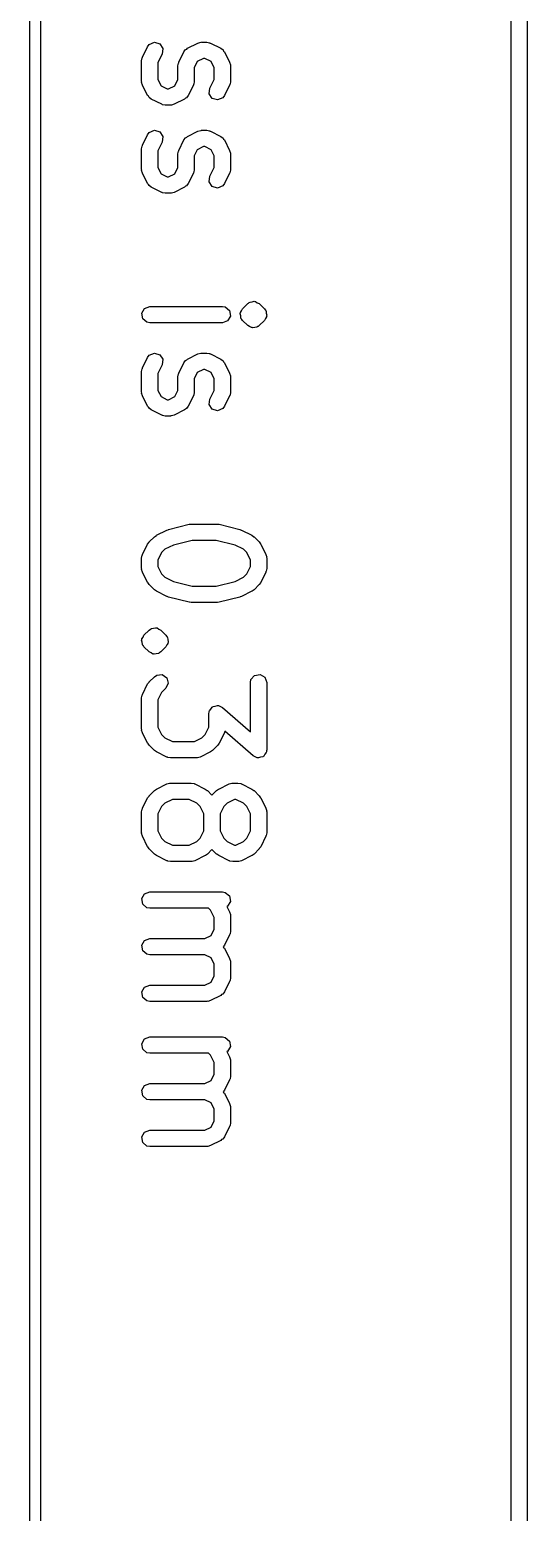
# Model space of a CAD drawing. Extents: x -6.27 to 3.33, y -1.72 to 6.81.
# Drawn here: x 3.154 to 3.333, y -0.652 to -0.115 of the extents above; entities that cross this region are included whole.
import ezdxf

# ---------------------------------------------------------------- set-up
doc = ezdxf.new("R2010")
doc.units = 0
doc.header["$MEASUREMENT"] = 0
doc.layers.add('BLACK', color=7, linetype='CONTINUOUS')

msp = doc.modelspace()

# ---------------------------------------------------------------- linework, layer by layer
at = {"layer": 'BLACK', "linetype": 'CONTINUOUS'}
for p, q in [((3.32756, -1.71526), (3.32756, 6.80974)), ((3.33346, 6.80974), (3.33346, -1.71526)), ((3.15354, -1.03829), (3.15354, 6.38474)), ((3.15748, 6.38474), (3.15748, -1.04026)), ((3.19431, -0.1252), (3.19619, -0.12145)), ((3.19619, -0.12145), (3.1968, -0.12063)), ((3.1968, -0.12063), (3.19865, -0.11983)), ((3.19865, -0.11983), (3.20059, -0.1204)), ((3.20059, -0.1204), (3.2017, -0.12209)), ((3.2017, -0.12209), (3.20147, -0.12409)), ((3.20744, -0.12708), (3.20931, -0.12333)), ((3.20931, -0.12333), (3.20992, -0.1225)), ((3.20992, -0.1225), (3.21033, -0.12233)), ((3.21033, -0.12233), (3.21063, -0.12201)), ((3.21063, -0.12201), (3.21438, -0.12013)), ((3.21438, -0.12013), (3.21536, -0.11984)), ((3.21536, -0.11984), (3.21554, -0.11988)), ((3.21554, -0.11988), (3.2157, -0.11982)), ((3.2157, -0.11982), (3.21758, -0.11982)), ((3.21758, -0.11982), (3.21859, -0.12)), ((3.21859, -0.12), (3.21872, -0.12011)), ((3.21872, -0.12011), (3.2189, -0.12013)), ((3.2189, -0.12013), (3.22265, -0.12201)), ((3.22265, -0.12201), (3.22347, -0.12262)), ((3.22347, -0.12262), (3.22365, -0.12302)), ((3.22365, -0.12302), (3.22397, -0.12333)), ((3.22397, -0.12333), (3.22584, -0.12708)), ((3.194, -0.12652), (3.19418, -0.12551)), ((3.194, -0.13402), (3.194, -0.12652)), ((3.19418, -0.12551), (3.19429, -0.12538)), ((3.19429, -0.12538), (3.19431, -0.1252)), ((3.20147, -0.12409), (3.19991, -0.12722)), ((3.19991, -0.12722), (3.19991, -0.13332)), ((3.20712, -0.1284), (3.2073, -0.12739)), ((3.20712, -0.13332), (3.20712, -0.1284)), ((3.2073, -0.12739), (3.20742, -0.12725)), ((3.20742, -0.12725), (3.20744, -0.12708)), ((3.21415, -0.12685), (3.21303, -0.12909)), ((3.2164, -0.12573), (3.21415, -0.12685)), ((3.21688, -0.12573), (3.2164, -0.12573)), ((3.21912, -0.12685), (3.21688, -0.12573)), ((3.22025, -0.12909), (3.21912, -0.12685)), ((3.22584, -0.12708), (3.22613, -0.12806)), ((3.22613, -0.12806), (3.22609, -0.12823)), ((3.22609, -0.12823), (3.22615, -0.1284)), ((3.22615, -0.1284), (3.22615, -0.13402)), ((3.19406, -0.13419), (3.194, -0.13402)), ((3.19991, -0.13332), (3.20103, -0.13557)), ((3.206, -0.13557), (3.20712, -0.13332)), ((3.21303, -0.13402), (3.21285, -0.13503)), ((3.21303, -0.12909), (3.21303, -0.13402)), ((3.21868, -0.13645), (3.22025, -0.13332)), ((3.22025, -0.13332), (3.22025, -0.12909)), ((3.22615, -0.13402), (3.22597, -0.13503)), ((3.19402, -0.13436), (3.19406, -0.13419)), ((3.19431, -0.13534), (3.19402, -0.13436)), ((3.19619, -0.13909), (3.19431, -0.13534)), ((3.19651, -0.1394), (3.19619, -0.13909)), ((3.19668, -0.1398), (3.19651, -0.1394)), ((3.20103, -0.13557), (3.20327, -0.13669)), ((3.20327, -0.13669), (3.20376, -0.13669)), ((3.20376, -0.13669), (3.206, -0.13557)), ((3.21084, -0.13909), (3.21023, -0.13992)), ((3.21272, -0.13534), (3.21084, -0.13909)), ((3.21274, -0.13517), (3.21272, -0.13534)), ((3.21285, -0.13503), (3.21274, -0.13517)), ((3.21845, -0.13846), (3.21868, -0.13645)), ((3.21957, -0.14014), (3.21845, -0.13846)), ((3.22397, -0.13909), (3.22336, -0.13992)), ((3.22584, -0.13534), (3.22397, -0.13909)), ((3.22586, -0.13517), (3.22584, -0.13534)), ((3.22597, -0.13503), (3.22586, -0.13517)), ((3.19751, -0.14041), (3.19668, -0.1398)), ((3.20126, -0.14229), (3.19751, -0.14041)), ((3.20143, -0.14231), (3.20126, -0.14229)), ((3.20157, -0.14242), (3.20143, -0.14231)), ((3.20258, -0.1426), (3.20157, -0.14242)), ((3.20445, -0.1426), (3.20258, -0.1426)), ((3.20462, -0.14254), (3.20445, -0.1426)), ((3.20479, -0.14258), (3.20462, -0.14254)), ((3.20577, -0.14229), (3.20479, -0.14258)), ((3.20952, -0.14041), (3.20577, -0.14229)), ((3.20983, -0.14009), (3.20952, -0.14041)), ((3.21023, -0.13992), (3.20983, -0.14009)), ((3.2215, -0.14072), (3.21957, -0.14014)), ((3.22336, -0.13992), (3.2215, -0.14072)), ((3.19431, -0.15707), (3.19619, -0.15332)), ((3.19619, -0.15332), (3.1968, -0.1525)), ((3.1968, -0.1525), (3.19865, -0.1517)), ((3.19865, -0.1517), (3.20059, -0.15227)), ((3.20059, -0.15227), (3.2017, -0.15396)), ((3.2017, -0.15396), (3.20147, -0.15596)), ((3.20744, -0.15895), (3.20931, -0.1552)), ((3.20931, -0.1552), (3.20992, -0.15438)), ((3.20992, -0.15438), (3.21033, -0.1542)), ((3.21033, -0.1542), (3.21063, -0.15388)), ((3.21063, -0.15388), (3.21438, -0.152)), ((3.21438, -0.152), (3.21536, -0.15171)), ((3.21536, -0.15171), (3.21554, -0.15175)), ((3.21554, -0.15175), (3.2157, -0.15169)), ((3.2157, -0.15169), (3.21758, -0.15169)), ((3.21758, -0.15169), (3.21859, -0.15187)), ((3.21859, -0.15187), (3.21872, -0.15198)), ((3.21872, -0.15198), (3.2189, -0.152)), ((3.2189, -0.152), (3.22265, -0.15388)), ((3.22265, -0.15388), (3.22347, -0.15449)), ((3.22347, -0.15449), (3.22365, -0.1549)), ((3.22365, -0.1549), (3.22397, -0.1552)), ((3.22397, -0.1552), (3.22584, -0.15895)), ((3.194, -0.15839), (3.19418, -0.15738)), ((3.194, -0.16589), (3.194, -0.15839)), ((3.19418, -0.15738), (3.19429, -0.15725)), ((3.19429, -0.15725), (3.19431, -0.15707)), ((3.20147, -0.15596), (3.19991, -0.15909)), ((3.19991, -0.15909), (3.19991, -0.1652)), ((3.20712, -0.16027), (3.2073, -0.15926)), ((3.20712, -0.1652), (3.20712, -0.16027)), ((3.2073, -0.15926), (3.20742, -0.15912)), ((3.20742, -0.15912), (3.20744, -0.15895)), ((3.21415, -0.15872), (3.21303, -0.16097)), ((3.2164, -0.1576), (3.21415, -0.15872)), ((3.21688, -0.1576), (3.2164, -0.1576)), ((3.21912, -0.15872), (3.21688, -0.1576)), ((3.22025, -0.16097), (3.21912, -0.15872)), ((3.22584, -0.15895), (3.22613, -0.15993)), ((3.22613, -0.15993), (3.22609, -0.1601)), ((3.22609, -0.1601), (3.22615, -0.16027)), ((3.22615, -0.16027), (3.22615, -0.16589)), ((3.19406, -0.16606), (3.194, -0.16589)), ((3.19402, -0.16623), (3.19406, -0.16606)), ((3.19431, -0.16721), (3.19402, -0.16623)), ((3.19991, -0.1652), (3.20103, -0.16744)), ((3.206, -0.16744), (3.20712, -0.1652)), ((3.21303, -0.16589), (3.21285, -0.1669)), ((3.21303, -0.16097), (3.21303, -0.16589)), ((3.21868, -0.16832), (3.22025, -0.1652)), ((3.22025, -0.1652), (3.22025, -0.16097)), ((3.22615, -0.16589), (3.22597, -0.1669)), ((3.19619, -0.17096), (3.19431, -0.16721)), ((3.19651, -0.17127), (3.19619, -0.17096)), ((3.19668, -0.17167), (3.19651, -0.17127)), ((3.19751, -0.17228), (3.19668, -0.17167)), ((3.20103, -0.16744), (3.20327, -0.16856)), ((3.20327, -0.16856), (3.20376, -0.16856)), ((3.20376, -0.16856), (3.206, -0.16744)), ((3.21084, -0.17096), (3.21023, -0.17179)), ((3.21272, -0.16721), (3.21084, -0.17096)), ((3.21274, -0.16704), (3.21272, -0.16721)), ((3.21285, -0.1669), (3.21274, -0.16704)), ((3.21845, -0.17033), (3.21868, -0.16832)), ((3.21957, -0.17201), (3.21845, -0.17033)), ((3.22397, -0.17096), (3.22336, -0.17179)), ((3.22584, -0.16721), (3.22397, -0.17096)), ((3.22586, -0.16704), (3.22584, -0.16721)), ((3.22597, -0.1669), (3.22586, -0.16704)), ((3.20126, -0.17416), (3.19751, -0.17228)), ((3.20143, -0.17418), (3.20126, -0.17416)), ((3.20157, -0.17429), (3.20143, -0.17418)), ((3.20258, -0.17447), (3.20157, -0.17429)), ((3.20445, -0.17447), (3.20258, -0.17447)), ((3.20462, -0.17441), (3.20445, -0.17447)), ((3.20479, -0.17445), (3.20462, -0.17441)), ((3.20577, -0.17416), (3.20479, -0.17445)), ((3.20952, -0.17228), (3.20577, -0.17416)), ((3.20983, -0.17196), (3.20952, -0.17228)), ((3.21023, -0.17179), (3.20983, -0.17196)), ((3.2215, -0.17259), (3.21957, -0.17201)), ((3.22336, -0.17179), (3.2215, -0.17259)), ((3.23049, -0.2163), (3.23236, -0.21442)), ((3.23236, -0.21442), (3.23268, -0.2142)), ((3.23268, -0.2142), (3.23276, -0.21409)), ((3.23276, -0.21409), (3.23288, -0.21406)), ((3.23288, -0.21406), (3.2332, -0.21384)), ((3.2332, -0.21384), (3.23397, -0.21377)), ((3.23397, -0.21377), (3.23471, -0.21357)), ((3.23471, -0.21357), (3.23495, -0.21368)), ((3.23495, -0.21368), (3.23521, -0.21366)), ((3.23521, -0.21366), (3.23584, -0.2141)), ((3.23584, -0.2141), (3.23654, -0.21442)), ((3.23654, -0.21442), (3.23841, -0.2163)), ((3.19405, -0.21787), (3.19506, -0.21613)), ((3.1944, -0.21986), (3.19405, -0.21787)), ((3.19594, -0.22116), (3.1944, -0.21986)), ((3.19506, -0.21613), (3.19695, -0.21543)), ((3.19695, -0.21543), (3.2232, -0.21543)), ((3.2232, -0.21543), (3.22421, -0.21561)), ((3.22421, -0.21561), (3.22576, -0.21691)), ((3.22611, -0.2189), (3.2251, -0.22065)), ((3.22576, -0.21691), (3.22611, -0.2189)), ((3.22963, -0.21813), (3.22969, -0.21801)), ((3.22983, -0.21887), (3.22963, -0.21813)), ((3.22967, -0.21787), (3.22973, -0.21776)), ((3.22969, -0.21801), (3.22967, -0.21787)), ((3.22972, -0.21762), (3.23016, -0.21699)), ((3.22973, -0.21776), (3.22972, -0.21762)), ((3.2299, -0.21963), (3.22983, -0.21887)), ((3.23, -0.21979), (3.2299, -0.21963)), ((3.23002, -0.21986), (3.23, -0.21979)), ((3.23012, -0.21995), (3.23002, -0.21986)), ((3.23016, -0.22008), (3.23012, -0.21995)), ((3.23012, -0.21995), (3.23012, -0.21995)), ((3.23016, -0.21699), (3.23049, -0.2163)), ((3.23841, -0.2163), (3.23863, -0.21662)), ((3.23874, -0.21978), (3.23841, -0.22048)), ((3.23863, -0.21662), (3.23874, -0.21669)), ((3.23874, -0.21669), (3.23878, -0.21682)), ((3.23918, -0.21915), (3.23874, -0.21978)), ((3.23878, -0.21682), (3.23878, -0.21683)), ((3.23878, -0.21683), (3.23888, -0.21691)), ((3.23888, -0.21691), (3.23889, -0.21699)), ((3.23889, -0.21699), (3.239, -0.21714)), ((3.239, -0.21714), (3.23907, -0.2179)), ((3.23907, -0.2179), (3.23927, -0.21864)), ((3.23923, -0.2189), (3.23916, -0.21902)), ((3.23916, -0.21902), (3.23918, -0.21915)), ((3.23927, -0.21864), (3.23921, -0.21877)), ((3.23921, -0.21877), (3.23923, -0.2189)), ((3.19695, -0.22134), (3.19594, -0.22116)), ((3.2232, -0.22134), (3.19695, -0.22134)), ((3.2251, -0.22065), (3.2232, -0.22134)), ((3.23026, -0.22016), (3.23016, -0.22008)), ((3.23049, -0.22048), (3.23026, -0.22016)), ((3.23236, -0.22235), (3.23049, -0.22048)), ((3.23306, -0.22267), (3.23236, -0.22235)), ((3.23368, -0.22311), (3.23306, -0.22267)), ((3.23395, -0.22309), (3.23368, -0.22311)), ((3.23419, -0.2232), (3.23395, -0.22309)), ((3.23493, -0.223), (3.23419, -0.2232)), ((3.2357, -0.22294), (3.23493, -0.223)), ((3.23602, -0.22271), (3.2357, -0.22294)), ((3.23614, -0.22268), (3.23602, -0.22271)), ((3.23622, -0.22257), (3.23614, -0.22268)), ((3.23654, -0.22235), (3.23622, -0.22257)), ((3.23841, -0.22048), (3.23654, -0.22235)), ((3.19431, -0.23769), (3.19619, -0.23394)), ((3.19619, -0.23394), (3.1968, -0.23311)), ((3.1968, -0.23311), (3.19865, -0.23231)), ((3.19865, -0.23231), (3.20059, -0.23289)), ((3.20059, -0.23289), (3.2017, -0.23457)), ((3.2017, -0.23457), (3.20147, -0.23658)), ((3.20744, -0.23956), (3.20931, -0.23581)), ((3.20931, -0.23581), (3.20992, -0.23499)), ((3.20992, -0.23499), (3.21033, -0.23481)), ((3.21033, -0.23481), (3.21063, -0.23449)), ((3.21063, -0.23449), (3.21438, -0.23262)), ((3.21438, -0.23262), (3.21536, -0.23233)), ((3.21536, -0.23233), (3.21554, -0.23237)), ((3.21554, -0.23237), (3.2157, -0.23231)), ((3.2157, -0.23231), (3.21758, -0.23231)), ((3.21758, -0.23231), (3.21859, -0.23248)), ((3.21859, -0.23248), (3.21872, -0.2326)), ((3.21872, -0.2326), (3.2189, -0.23262)), ((3.2189, -0.23262), (3.22265, -0.23449)), ((3.22265, -0.23449), (3.22347, -0.2351)), ((3.22347, -0.2351), (3.22365, -0.23551)), ((3.22365, -0.23551), (3.22397, -0.23581)), ((3.22397, -0.23581), (3.22584, -0.23956)), ((3.194, -0.23901), (3.19418, -0.238)), ((3.194, -0.24651), (3.194, -0.23901)), ((3.19418, -0.238), (3.19429, -0.23786)), ((3.19429, -0.23786), (3.19431, -0.23769)), ((3.20147, -0.23658), (3.19991, -0.23971)), ((3.19991, -0.23971), (3.19991, -0.24581)), ((3.20712, -0.24088), (3.2073, -0.23987)), ((3.20712, -0.24581), (3.20712, -0.24088)), ((3.2073, -0.23987), (3.20742, -0.23974)), ((3.20742, -0.23974), (3.20744, -0.23956)), ((3.21415, -0.23933), (3.21303, -0.24158)), ((3.2164, -0.23821), (3.21415, -0.23933)), ((3.21688, -0.23821), (3.2164, -0.23821)), ((3.21912, -0.23933), (3.21688, -0.23821)), ((3.22025, -0.24158), (3.21912, -0.23933)), ((3.22584, -0.23956), (3.22613, -0.24055)), ((3.22613, -0.24055), (3.22609, -0.24072)), ((3.22609, -0.24072), (3.22615, -0.24088)), ((3.22615, -0.24088), (3.22615, -0.24651)), ((3.19406, -0.24667), (3.194, -0.24651)), ((3.19402, -0.24685), (3.19406, -0.24667)), ((3.19991, -0.24581), (3.20103, -0.24806)), ((3.206, -0.24806), (3.20712, -0.24581)), ((3.21303, -0.24651), (3.21285, -0.24752)), ((3.21303, -0.24158), (3.21303, -0.24651)), ((3.21868, -0.24894), (3.22025, -0.24581)), ((3.22025, -0.24581), (3.22025, -0.24158)), ((3.22615, -0.24651), (3.22597, -0.24752)), ((3.19431, -0.24783), (3.19402, -0.24685)), ((3.19619, -0.25158), (3.19431, -0.24783)), ((3.19651, -0.25188), (3.19619, -0.25158)), ((3.19668, -0.25229), (3.19651, -0.25188)), ((3.20103, -0.24806), (3.20327, -0.24918)), ((3.20327, -0.24918), (3.20376, -0.24918)), ((3.20376, -0.24918), (3.206, -0.24806)), ((3.21084, -0.25158), (3.21023, -0.2524)), ((3.21272, -0.24783), (3.21084, -0.25158)), ((3.21274, -0.24765), (3.21272, -0.24783)), ((3.21285, -0.24752), (3.21274, -0.24765)), ((3.21845, -0.25094), (3.21868, -0.24894)), ((3.21957, -0.25263), (3.21845, -0.25094)), ((3.22397, -0.25158), (3.22336, -0.2524)), ((3.22584, -0.24783), (3.22397, -0.25158)), ((3.22586, -0.24765), (3.22584, -0.24783)), ((3.22597, -0.24752), (3.22586, -0.24765)), ((3.19751, -0.2529), (3.19668, -0.25229)), ((3.20126, -0.25477), (3.19751, -0.2529)), ((3.20143, -0.25479), (3.20126, -0.25477)), ((3.20157, -0.25491), (3.20143, -0.25479)), ((3.20258, -0.25509), (3.20157, -0.25491)), ((3.20445, -0.25509), (3.20258, -0.25509)), ((3.20462, -0.25503), (3.20445, -0.25509)), ((3.20479, -0.25507), (3.20462, -0.25503)), ((3.20577, -0.25477), (3.20479, -0.25507)), ((3.20952, -0.2529), (3.20577, -0.25477)), ((3.20983, -0.25258), (3.20952, -0.2529)), ((3.21023, -0.2524), (3.20983, -0.25258)), ((3.2215, -0.25321), (3.21957, -0.25263)), ((3.22336, -0.2524), (3.2215, -0.25321)), ((3.20374, -0.29614), (3.21124, -0.29426)), ((3.21124, -0.29426), (3.21182, -0.29422)), ((3.21182, -0.29422), (3.21195, -0.29417)), ((3.21195, -0.29417), (3.22133, -0.29417)), ((3.22133, -0.29417), (3.22191, -0.29428)), ((3.22191, -0.29428), (3.22204, -0.29426)), ((3.22204, -0.29426), (3.22954, -0.29614)), ((3.19674, -0.30066), (3.19862, -0.29879)), ((3.19862, -0.29879), (3.19934, -0.29828)), ((3.19934, -0.29828), (3.19938, -0.29823)), ((3.19938, -0.29823), (3.20313, -0.29636)), ((3.20313, -0.29636), (3.20362, -0.29622)), ((3.20362, -0.29622), (3.20374, -0.29614)), ((3.21232, -0.30008), (3.20548, -0.30179)), ((3.22096, -0.30008), (3.21232, -0.30008)), ((3.22779, -0.30179), (3.22096, -0.30008)), ((3.22954, -0.29614), (3.23001, -0.29635)), ((3.23001, -0.29635), (3.23014, -0.29636)), ((3.23014, -0.29636), (3.23389, -0.29823)), ((3.23389, -0.29823), (3.2346, -0.29876)), ((3.2346, -0.29876), (3.23466, -0.29879)), ((3.23466, -0.29879), (3.23654, -0.30066)), ((3.194, -0.3065), (3.19418, -0.30549)), ((3.19418, -0.30549), (3.19429, -0.30536)), ((3.19429, -0.30536), (3.19431, -0.30518)), ((3.19431, -0.30518), (3.19619, -0.30143)), ((3.19619, -0.30143), (3.19671, -0.30072)), ((3.19671, -0.30072), (3.19674, -0.30066)), ((3.20125, -0.3045), (3.19991, -0.3072)), ((3.20245, -0.3033), (3.20125, -0.3045)), ((3.20548, -0.30179), (3.20245, -0.3033)), ((3.23082, -0.3033), (3.22779, -0.30179)), ((3.23202, -0.3045), (3.23082, -0.3033)), ((3.23337, -0.3072), (3.23202, -0.3045)), ((3.23654, -0.30066), (3.23704, -0.30139)), ((3.23704, -0.30139), (3.23709, -0.30143)), ((3.23709, -0.30143), (3.23896, -0.30518)), ((3.23896, -0.30518), (3.23926, -0.30616)), ((3.194, -0.31025), (3.194, -0.3065)), ((3.19406, -0.31042), (3.194, -0.31025)), ((3.19402, -0.31059), (3.19406, -0.31042)), ((3.19431, -0.31157), (3.19402, -0.31059)), ((3.19991, -0.3072), (3.19991, -0.30955)), ((3.19991, -0.30955), (3.20125, -0.31225)), ((3.23202, -0.31225), (3.23337, -0.30955)), ((3.23337, -0.30955), (3.23337, -0.3072)), ((3.23928, -0.31025), (3.2391, -0.31126)), ((3.23926, -0.30616), (3.23922, -0.30634)), ((3.23922, -0.30634), (3.23928, -0.3065)), ((3.23928, -0.3065), (3.23928, -0.31025)), ((3.19619, -0.31532), (3.19431, -0.31157)), ((3.19623, -0.31537), (3.19619, -0.31532)), ((3.19674, -0.31609), (3.19623, -0.31537)), ((3.19862, -0.31796), (3.19674, -0.31609)), ((3.20125, -0.31225), (3.20245, -0.31345)), ((3.20245, -0.31345), (3.20548, -0.31496)), ((3.20548, -0.31496), (3.21232, -0.31667)), ((3.22096, -0.31667), (3.22779, -0.31496)), ((3.22779, -0.31496), (3.23082, -0.31345)), ((3.23082, -0.31345), (3.23202, -0.31225)), ((3.23654, -0.31609), (3.23466, -0.31796)), ((3.23656, -0.31603), (3.23654, -0.31609)), ((3.23709, -0.31532), (3.23656, -0.31603)), ((3.23896, -0.31157), (3.23709, -0.31532)), ((3.23898, -0.31139), (3.23896, -0.31157)), ((3.2391, -0.31126), (3.23898, -0.31139)), ((3.19867, -0.31799), (3.19862, -0.31796)), ((3.19938, -0.31852), (3.19867, -0.31799)), ((3.20313, -0.32039), (3.19938, -0.31852)), ((3.20327, -0.32041), (3.20313, -0.32039)), ((3.20374, -0.32061), (3.20327, -0.32041)), ((3.21124, -0.32249), (3.20374, -0.32061)), ((3.21232, -0.31667), (3.22096, -0.31667)), ((3.22954, -0.32061), (3.22204, -0.32249)), ((3.22966, -0.32054), (3.22954, -0.32061)), ((3.23014, -0.32039), (3.22966, -0.32054)), ((3.23389, -0.31852), (3.23014, -0.32039)), ((3.23394, -0.31847), (3.23389, -0.31852)), ((3.23466, -0.31796), (3.23394, -0.31847)), ((3.21137, -0.32248), (3.21124, -0.32249)), ((3.21195, -0.32258), (3.21137, -0.32248)), ((3.22133, -0.32258), (3.21195, -0.32258)), ((3.22145, -0.32253), (3.22133, -0.32258)), ((3.22204, -0.32249), (3.22145, -0.32253)), ((3.19487, -0.33441), (3.19674, -0.33253)), ((3.19674, -0.33253), (3.19706, -0.33231)), ((3.19706, -0.33231), (3.19713, -0.3322)), ((3.19713, -0.3322), (3.19726, -0.33217)), ((3.19726, -0.33217), (3.19758, -0.33195)), ((3.19758, -0.33195), (3.19834, -0.33188)), ((3.19834, -0.33188), (3.19909, -0.33168)), ((3.19909, -0.33168), (3.19933, -0.33179)), ((3.19933, -0.33179), (3.19959, -0.33177)), ((3.19959, -0.33177), (3.20022, -0.33221)), ((3.20022, -0.33221), (3.20092, -0.33253)), ((3.20092, -0.33253), (3.20279, -0.33441)), ((3.19401, -0.33624), (3.19407, -0.33612)), ((3.19421, -0.33698), (3.19401, -0.33624)), ((3.19405, -0.33598), (3.19411, -0.33587)), ((3.19407, -0.33612), (3.19405, -0.33598)), ((3.1941, -0.33573), (3.19454, -0.3351)), ((3.19411, -0.33587), (3.1941, -0.33573)), ((3.19428, -0.33775), (3.19421, -0.33698)), ((3.19438, -0.3379), (3.19428, -0.33775)), ((3.1944, -0.33797), (3.19438, -0.3379)), ((3.1945, -0.33806), (3.1944, -0.33797)), ((3.19454, -0.3351), (3.19487, -0.33441)), ((3.20279, -0.33441), (3.20301, -0.33473)), ((3.20312, -0.33789), (3.20279, -0.33859)), ((3.20301, -0.33473), (3.20312, -0.3348)), ((3.20312, -0.3348), (3.20316, -0.33493)), ((3.20356, -0.33726), (3.20312, -0.33789)), ((3.20316, -0.33493), (3.20316, -0.33494)), ((3.20316, -0.33494), (3.20326, -0.33502)), ((3.20326, -0.33502), (3.20327, -0.3351)), ((3.20327, -0.3351), (3.20338, -0.33525)), ((3.20338, -0.33525), (3.20345, -0.33601)), ((3.20345, -0.33601), (3.20364, -0.33675)), ((3.20361, -0.33701), (3.20354, -0.33713)), ((3.20354, -0.33713), (3.20356, -0.33726)), ((3.20364, -0.33675), (3.20359, -0.33688)), ((3.20359, -0.33688), (3.20361, -0.33701)), ((3.19453, -0.33819), (3.1945, -0.33806)), ((3.1945, -0.33806), (3.1945, -0.33806)), ((3.19464, -0.33827), (3.19453, -0.33819)), ((3.19487, -0.33859), (3.19464, -0.33827)), ((3.19674, -0.34046), (3.19487, -0.33859)), ((3.19744, -0.34078), (3.19674, -0.34046)), ((3.19806, -0.34122), (3.19744, -0.34078)), ((3.19833, -0.3412), (3.19806, -0.34122)), ((3.19857, -0.34131), (3.19833, -0.3412)), ((3.19931, -0.34112), (3.19857, -0.34131)), ((3.20008, -0.34105), (3.19931, -0.34112)), ((3.2004, -0.34082), (3.20008, -0.34105)), ((3.20052, -0.34079), (3.2004, -0.34082)), ((3.2006, -0.34068), (3.20052, -0.34079)), ((3.20092, -0.34046), (3.2006, -0.34068)), ((3.20279, -0.33859), (3.20092, -0.34046)), ((3.19946, -0.34882), (3.20147, -0.34864)), ((3.20147, -0.34864), (3.20312, -0.3498)), ((3.23485, -0.34894), (3.23684, -0.34859)), ((3.23684, -0.34859), (3.23859, -0.3496)), ((3.19431, -0.3558), (3.19619, -0.35205)), ((3.19619, -0.35205), (3.19671, -0.35134)), ((3.19671, -0.35134), (3.19674, -0.35128)), ((3.19674, -0.35128), (3.19862, -0.34941)), ((3.19862, -0.34941), (3.19946, -0.34882)), ((3.20279, -0.35358), (3.20125, -0.35512)), ((3.20364, -0.35175), (3.20279, -0.35358)), ((3.20312, -0.3498), (3.20364, -0.35175)), ((3.23337, -0.3515), (3.23355, -0.35048)), ((3.23337, -0.36936), (3.23337, -0.3515)), ((3.23355, -0.35048), (3.23485, -0.34894)), ((3.23859, -0.3496), (3.23928, -0.3515)), ((3.23928, -0.3515), (3.23928, -0.37587)), ((3.194, -0.35712), (3.19418, -0.35611)), ((3.194, -0.36837), (3.194, -0.35712)), ((3.19418, -0.35611), (3.19429, -0.35597)), ((3.19429, -0.35597), (3.19431, -0.3558)), ((3.20125, -0.35512), (3.19991, -0.35782)), ((3.19991, -0.35782), (3.19991, -0.36767)), ((3.21837, -0.36274), (3.21845, -0.36231)), ((3.21837, -0.36767), (3.21837, -0.36274)), ((3.21843, -0.36217), (3.21849, -0.36207)), ((3.21845, -0.36231), (3.21843, -0.36217)), ((3.21849, -0.36207), (3.21855, -0.36173)), ((3.21855, -0.36173), (3.21906, -0.36112)), ((3.21906, -0.36112), (3.21947, -0.36044)), ((3.21947, -0.36044), (3.2197, -0.36037)), ((3.2197, -0.36037), (3.21985, -0.36019)), ((3.21985, -0.36019), (3.22063, -0.36005)), ((3.22063, -0.36005), (3.22139, -0.35979)), ((3.22139, -0.35979), (3.22161, -0.35988)), ((3.22161, -0.35988), (3.22184, -0.35984)), ((3.22184, -0.35984), (3.22253, -0.36023)), ((3.22253, -0.36023), (3.22327, -0.36052)), ((3.22327, -0.36052), (3.23337, -0.36936)), ((3.19406, -0.36853), (3.194, -0.36837)), ((3.19402, -0.36871), (3.19406, -0.36853)), ((3.19431, -0.36969), (3.19402, -0.36871)), ((3.19619, -0.37344), (3.19431, -0.36969)), ((3.19991, -0.36767), (3.20125, -0.37037)), ((3.21702, -0.37037), (3.21837, -0.36767)), ((3.22397, -0.36969), (3.22209, -0.37344)), ((3.22399, -0.36951), (3.22397, -0.36969)), ((3.2241, -0.36938), (3.22399, -0.36951)), ((3.22414, -0.36913), (3.2241, -0.36938)), ((3.23438, -0.37809), (3.22414, -0.36913)), ((3.19623, -0.37348), (3.19619, -0.37344)), ((3.19674, -0.37421), (3.19623, -0.37348)), ((3.19862, -0.37608), (3.19674, -0.37421)), ((3.20125, -0.37037), (3.20245, -0.37157)), ((3.20245, -0.37157), (3.20515, -0.37291)), ((3.20515, -0.37291), (3.21313, -0.37291)), ((3.21313, -0.37291), (3.21583, -0.37157)), ((3.21583, -0.37157), (3.21702, -0.37037)), ((3.22154, -0.37421), (3.21966, -0.37608)), ((3.22157, -0.37415), (3.22154, -0.37421)), ((3.22209, -0.37344), (3.22157, -0.37415)), ((3.19867, -0.37611), (3.19862, -0.37608)), ((3.19938, -0.37663), (3.19867, -0.37611)), ((3.20313, -0.37851), (3.19938, -0.37663)), ((3.20331, -0.37853), (3.20313, -0.37851)), ((3.20344, -0.37864), (3.20331, -0.37853)), ((3.20445, -0.37882), (3.20344, -0.37864)), ((3.21383, -0.37882), (3.20445, -0.37882)), ((3.21399, -0.37876), (3.21383, -0.37882)), ((3.21416, -0.3788), (3.21399, -0.37876)), ((3.21515, -0.37851), (3.21416, -0.3788)), ((3.2189, -0.37663), (3.21515, -0.37851)), ((3.21894, -0.37659), (3.2189, -0.37663)), ((3.21966, -0.37608), (3.21894, -0.37659)), ((3.23512, -0.37838), (3.23438, -0.37809)), ((3.23581, -0.37877), (3.23512, -0.37838)), ((3.23604, -0.37873), (3.23581, -0.37877)), ((3.23626, -0.37882), (3.23604, -0.37873)), ((3.23702, -0.37856), (3.23626, -0.37882)), ((3.2378, -0.37842), (3.23702, -0.37856)), ((3.23795, -0.37824), (3.2378, -0.37842)), ((3.23817, -0.37817), (3.23795, -0.37824)), ((3.23859, -0.37749), (3.23817, -0.37817)), ((3.2391, -0.37688), (3.23859, -0.37749)), ((3.23916, -0.37655), (3.2391, -0.37688)), ((3.23922, -0.37644), (3.23916, -0.37655)), ((3.23928, -0.37587), (3.2392, -0.3763)), ((3.2392, -0.3763), (3.23922, -0.37644)), ((3.19674, -0.39253), (3.19862, -0.39065)), ((3.19862, -0.39065), (3.19934, -0.39015)), ((3.19934, -0.39015), (3.19938, -0.3901)), ((3.19938, -0.3901), (3.20313, -0.38822)), ((3.20313, -0.38822), (3.20411, -0.38793)), ((3.20411, -0.38793), (3.20429, -0.38797)), ((3.20429, -0.38797), (3.20445, -0.38791)), ((3.20445, -0.38791), (3.21195, -0.38791)), ((3.21195, -0.38791), (3.21296, -0.38809)), ((3.21296, -0.38809), (3.2131, -0.3882)), ((3.2131, -0.3882), (3.21327, -0.38822)), ((3.21327, -0.38822), (3.21702, -0.3901)), ((3.21702, -0.3901), (3.21773, -0.39062)), ((3.21773, -0.39062), (3.21779, -0.39065)), ((3.21779, -0.39065), (3.21945, -0.39231)), ((3.21945, -0.39231), (3.22111, -0.39065)), ((3.22111, -0.39065), (3.22184, -0.39015)), ((3.22184, -0.39015), (3.22188, -0.3901)), ((3.22188, -0.3901), (3.22563, -0.38822)), ((3.22563, -0.38822), (3.22661, -0.38793)), ((3.22661, -0.38793), (3.22678, -0.38797)), ((3.22678, -0.38797), (3.22695, -0.38791)), ((3.22695, -0.38791), (3.22882, -0.38791)), ((3.22882, -0.38791), (3.22983, -0.38809)), ((3.22983, -0.38809), (3.22997, -0.3882)), ((3.22997, -0.3882), (3.23014, -0.38822)), ((3.23014, -0.38822), (3.23389, -0.3901)), ((3.23389, -0.3901), (3.2346, -0.39062)), ((3.2346, -0.39062), (3.23466, -0.39065)), ((3.23466, -0.39065), (3.23654, -0.39253)), ((3.19431, -0.39704), (3.19619, -0.39329)), ((3.19619, -0.39329), (3.19671, -0.39259)), ((3.19671, -0.39259), (3.19674, -0.39253)), ((3.20125, -0.39636), (3.19991, -0.39906)), ((3.20245, -0.39517), (3.20125, -0.39636)), ((3.20515, -0.39382), (3.20245, -0.39517)), ((3.21125, -0.39382), (3.20515, -0.39382)), ((3.21395, -0.39517), (3.21125, -0.39382)), ((3.21515, -0.39636), (3.21395, -0.39517)), ((3.2165, -0.39906), (3.21515, -0.39636)), ((3.22375, -0.39636), (3.2224, -0.39906)), ((3.22495, -0.39517), (3.22375, -0.39636)), ((3.22765, -0.39382), (3.22495, -0.39517)), ((3.22813, -0.39382), (3.22765, -0.39382)), ((3.23082, -0.39517), (3.22813, -0.39382)), ((3.23202, -0.39636), (3.23082, -0.39517)), ((3.23337, -0.39906), (3.23202, -0.39636)), ((3.23654, -0.39253), (3.23704, -0.39325)), ((3.23704, -0.39325), (3.23709, -0.39329)), ((3.23709, -0.39329), (3.23896, -0.39704)), ((3.194, -0.39836), (3.19418, -0.39735)), ((3.194, -0.40586), (3.194, -0.39836)), ((3.19418, -0.39735), (3.19429, -0.39722)), ((3.19429, -0.39722), (3.19431, -0.39704)), ((3.19991, -0.39906), (3.19991, -0.40517)), ((3.2165, -0.40517), (3.2165, -0.39906)), ((3.2224, -0.39906), (3.2224, -0.40517)), ((3.23337, -0.40517), (3.23337, -0.39906)), ((3.23896, -0.39704), (3.23926, -0.39803)), ((3.23926, -0.39803), (3.23922, -0.3982)), ((3.23922, -0.3982), (3.23928, -0.39836)), ((3.23928, -0.39836), (3.23928, -0.40586)), ((3.19406, -0.40603), (3.194, -0.40586)), ((3.19402, -0.4062), (3.19406, -0.40603)), ((3.19431, -0.40718), (3.19402, -0.4062)), ((3.19619, -0.41093), (3.19431, -0.40718)), ((3.19991, -0.40517), (3.20125, -0.40786)), ((3.21515, -0.40786), (3.2165, -0.40517)), ((3.2224, -0.40517), (3.22375, -0.40786)), ((3.23202, -0.40786), (3.23337, -0.40517)), ((3.23896, -0.40718), (3.23709, -0.41093)), ((3.23898, -0.40701), (3.23896, -0.40718)), ((3.2391, -0.40687), (3.23898, -0.40701)), ((3.23928, -0.40586), (3.2391, -0.40687)), ((3.19623, -0.41098), (3.19619, -0.41093)), ((3.19674, -0.4117), (3.19623, -0.41098)), ((3.19862, -0.41358), (3.19674, -0.4117)), ((3.20125, -0.40786), (3.20245, -0.40906)), ((3.20245, -0.40906), (3.20515, -0.41041)), ((3.20515, -0.41041), (3.21125, -0.41041)), ((3.21125, -0.41041), (3.21395, -0.40906)), ((3.21395, -0.40906), (3.21515, -0.40786)), ((3.21945, -0.41191), (3.21779, -0.41358)), ((3.22111, -0.41358), (3.21945, -0.41191)), ((3.22375, -0.40786), (3.22495, -0.40906)), ((3.22495, -0.40906), (3.22765, -0.41041)), ((3.22765, -0.41041), (3.22813, -0.41041)), ((3.22813, -0.41041), (3.23082, -0.40906)), ((3.23082, -0.40906), (3.23202, -0.40786)), ((3.23654, -0.4117), (3.23466, -0.41358)), ((3.23656, -0.41164), (3.23654, -0.4117)), ((3.23709, -0.41093), (3.23656, -0.41164)), ((3.19867, -0.4136), (3.19862, -0.41358)), ((3.19938, -0.41413), (3.19867, -0.4136)), ((3.20313, -0.416), (3.19938, -0.41413)), ((3.20331, -0.41602), (3.20313, -0.416)), ((3.20344, -0.41614), (3.20331, -0.41602)), ((3.20445, -0.41631), (3.20344, -0.41614)), ((3.21195, -0.41631), (3.20445, -0.41631)), ((3.21212, -0.41625), (3.21195, -0.41631)), ((3.21229, -0.4163), (3.21212, -0.41625)), ((3.21327, -0.416), (3.21229, -0.4163)), ((3.21702, -0.41413), (3.21327, -0.416)), ((3.21707, -0.41408), (3.21702, -0.41413)), ((3.21779, -0.41358), (3.21707, -0.41408)), ((3.22117, -0.4136), (3.22111, -0.41358)), ((3.22188, -0.41413), (3.22117, -0.4136)), ((3.22563, -0.416), (3.22188, -0.41413)), ((3.2258, -0.41602), (3.22563, -0.416)), ((3.22594, -0.41614), (3.2258, -0.41602)), ((3.22695, -0.41631), (3.22594, -0.41614)), ((3.22882, -0.41631), (3.22695, -0.41631)), ((3.22899, -0.41625), (3.22882, -0.41631)), ((3.22916, -0.4163), (3.22899, -0.41625)), ((3.23014, -0.416), (3.22916, -0.4163)), ((3.23389, -0.41413), (3.23014, -0.416)), ((3.23394, -0.41408), (3.23389, -0.41413)), ((3.23466, -0.41358), (3.23394, -0.41408)), ((3.19405, -0.42972), (3.19506, -0.42797)), ((3.19506, -0.42797), (3.19695, -0.42728)), ((3.19695, -0.42728), (3.2232, -0.42728)), ((3.2232, -0.42728), (3.22421, -0.42746)), ((3.22421, -0.42746), (3.22576, -0.42876)), ((3.22576, -0.42876), (3.22611, -0.43075)), ((3.1944, -0.43171), (3.19405, -0.42972)), ((3.19594, -0.43301), (3.1944, -0.43171)), ((3.19695, -0.43319), (3.19594, -0.43301)), ((3.21823, -0.43319), (3.19695, -0.43319)), ((3.2189, -0.43386), (3.21823, -0.43319)), ((3.22025, -0.43656), (3.2189, -0.43386)), ((3.2251, -0.4325), (3.22486, -0.43258)), ((3.22486, -0.43258), (3.22584, -0.43454)), ((3.22611, -0.43075), (3.2251, -0.4325)), ((3.22584, -0.43454), (3.22613, -0.43552)), ((3.22025, -0.44079), (3.22025, -0.43656)), ((3.22613, -0.43552), (3.22609, -0.43569)), ((3.22609, -0.43569), (3.22615, -0.43586)), ((3.22615, -0.43586), (3.22615, -0.44148)), ((3.19405, -0.4466), (3.19506, -0.44485)), ((3.19506, -0.44485), (3.19695, -0.44416)), ((3.19695, -0.44416), (3.21688, -0.44416)), ((3.21688, -0.44416), (3.21912, -0.44303)), ((3.21912, -0.44303), (3.22025, -0.44079)), ((3.22584, -0.4428), (3.22397, -0.44655)), ((3.22586, -0.44263), (3.22584, -0.4428)), ((3.22597, -0.44249), (3.22586, -0.44263)), ((3.22615, -0.44148), (3.22597, -0.44249)), ((3.1944, -0.44859), (3.19405, -0.4466)), ((3.19594, -0.44988), (3.1944, -0.44859)), ((3.19695, -0.45006), (3.19594, -0.44988)), ((3.21688, -0.45006), (3.19695, -0.45006)), ((3.21912, -0.45118), (3.21688, -0.45006)), ((3.22397, -0.44655), (3.22354, -0.44712)), ((3.22354, -0.44712), (3.22365, -0.44736)), ((3.22365, -0.44736), (3.22397, -0.44766)), ((3.22397, -0.44766), (3.22584, -0.45141)), ((3.22025, -0.45343), (3.21912, -0.45118)), ((3.22025, -0.45766), (3.22025, -0.45343)), ((3.22584, -0.45141), (3.22613, -0.45239)), ((3.22613, -0.45239), (3.22609, -0.45257)), ((3.22609, -0.45257), (3.22615, -0.45273)), ((3.22615, -0.45273), (3.22615, -0.45836)), ((3.19506, -0.46172), (3.19695, -0.46103)), ((3.19695, -0.46103), (3.21688, -0.46103)), ((3.21688, -0.46103), (3.21912, -0.45991)), ((3.21912, -0.45991), (3.22025, -0.45766)), ((3.22584, -0.45968), (3.22397, -0.46343)), ((3.22586, -0.4595), (3.22584, -0.45968)), ((3.22597, -0.45937), (3.22586, -0.4595)), ((3.22615, -0.45836), (3.22597, -0.45937)), ((3.19405, -0.46347), (3.19506, -0.46172)), ((3.1944, -0.46546), (3.19405, -0.46347)), ((3.19594, -0.46676), (3.1944, -0.46546)), ((3.19695, -0.46693), (3.19594, -0.46676)), ((3.2189, -0.46662), (3.21791, -0.46691)), ((3.22265, -0.46475), (3.2189, -0.46662)), ((3.22295, -0.46443), (3.22265, -0.46475)), ((3.22336, -0.46425), (3.22295, -0.46443)), ((3.22397, -0.46343), (3.22336, -0.46425)), ((3.21758, -0.46693), (3.19695, -0.46693)), ((3.21774, -0.46687), (3.21758, -0.46693)), ((3.21791, -0.46691), (3.21774, -0.46687)), ((3.19405, -0.48222), (3.19506, -0.48047)), ((3.1944, -0.4842), (3.19405, -0.48222)), ((3.19506, -0.48047), (3.19695, -0.47978)), ((3.19695, -0.47978), (3.2232, -0.47978)), ((3.2232, -0.47978), (3.22421, -0.47995)), ((3.22421, -0.47995), (3.22576, -0.48125)), ((3.22576, -0.48125), (3.22611, -0.48324)), ((3.19594, -0.4855), (3.1944, -0.4842)), ((3.19695, -0.48568), (3.19594, -0.4855)), ((3.21823, -0.48568), (3.19695, -0.48568)), ((3.2189, -0.48635), (3.21823, -0.48568)), ((3.22025, -0.48905), (3.2189, -0.48635)), ((3.2251, -0.48499), (3.22486, -0.48508)), ((3.22486, -0.48508), (3.22584, -0.48703)), ((3.22611, -0.48324), (3.2251, -0.48499)), ((3.22584, -0.48703), (3.22613, -0.48801)), ((3.22613, -0.48801), (3.22609, -0.48819)), ((3.22609, -0.48819), (3.22615, -0.48835)), ((3.21912, -0.49553), (3.22025, -0.49328)), ((3.22025, -0.49328), (3.22025, -0.48905)), ((3.22615, -0.48835), (3.22615, -0.49398)), ((3.19405, -0.49909), (3.19506, -0.49734)), ((3.19506, -0.49734), (3.19695, -0.49665)), ((3.19695, -0.49665), (3.21688, -0.49665)), ((3.21688, -0.49665), (3.21912, -0.49553)), ((3.22584, -0.4953), (3.22397, -0.49905)), ((3.22586, -0.49512), (3.22584, -0.4953)), ((3.22597, -0.49499), (3.22586, -0.49512)), ((3.22615, -0.49398), (3.22597, -0.49499)), ((3.1944, -0.50108), (3.19405, -0.49909)), ((3.19594, -0.50238), (3.1944, -0.50108)), ((3.19695, -0.50255), (3.19594, -0.50238)), ((3.21688, -0.50255), (3.19695, -0.50255)), ((3.21912, -0.50368), (3.21688, -0.50255)), ((3.22025, -0.50592), (3.21912, -0.50368)), ((3.22397, -0.49905), (3.22354, -0.49962)), ((3.22354, -0.49962), (3.22365, -0.49985)), ((3.22365, -0.49985), (3.22397, -0.50016)), ((3.22397, -0.50016), (3.22584, -0.50391)), ((3.22584, -0.50391), (3.22613, -0.50489)), ((3.22025, -0.51015), (3.22025, -0.50592)), ((3.22613, -0.50489), (3.22609, -0.50506)), ((3.22609, -0.50506), (3.22615, -0.50523)), ((3.22615, -0.50523), (3.22615, -0.51085)), ((3.19405, -0.51596), (3.19506, -0.51421)), ((3.19506, -0.51421), (3.19695, -0.51352)), ((3.19695, -0.51352), (3.21688, -0.51352)), ((3.21688, -0.51352), (3.21912, -0.5124)), ((3.21912, -0.5124), (3.22025, -0.51015)), ((3.22584, -0.51217), (3.22397, -0.51592)), ((3.22586, -0.51199), (3.22584, -0.51217)), ((3.22597, -0.51186), (3.22586, -0.51199)), ((3.22615, -0.51085), (3.22597, -0.51186)), ((3.1944, -0.51795), (3.19405, -0.51596)), ((3.19594, -0.51925), (3.1944, -0.51795)), ((3.19695, -0.51943), (3.19594, -0.51925)), ((3.21758, -0.51943), (3.19695, -0.51943)), ((3.21774, -0.51937), (3.21758, -0.51943)), ((3.21791, -0.51941), (3.21774, -0.51937)), ((3.2189, -0.51912), (3.21791, -0.51941)), ((3.22265, -0.51724), (3.2189, -0.51912)), ((3.22295, -0.51692), (3.22265, -0.51724)), ((3.22336, -0.51674), (3.22295, -0.51692)), ((3.22397, -0.51592), (3.22336, -0.51674))]:
    msp.add_line(p, q, dxfattribs=at)

doc.saveas('drawing.dxf')
